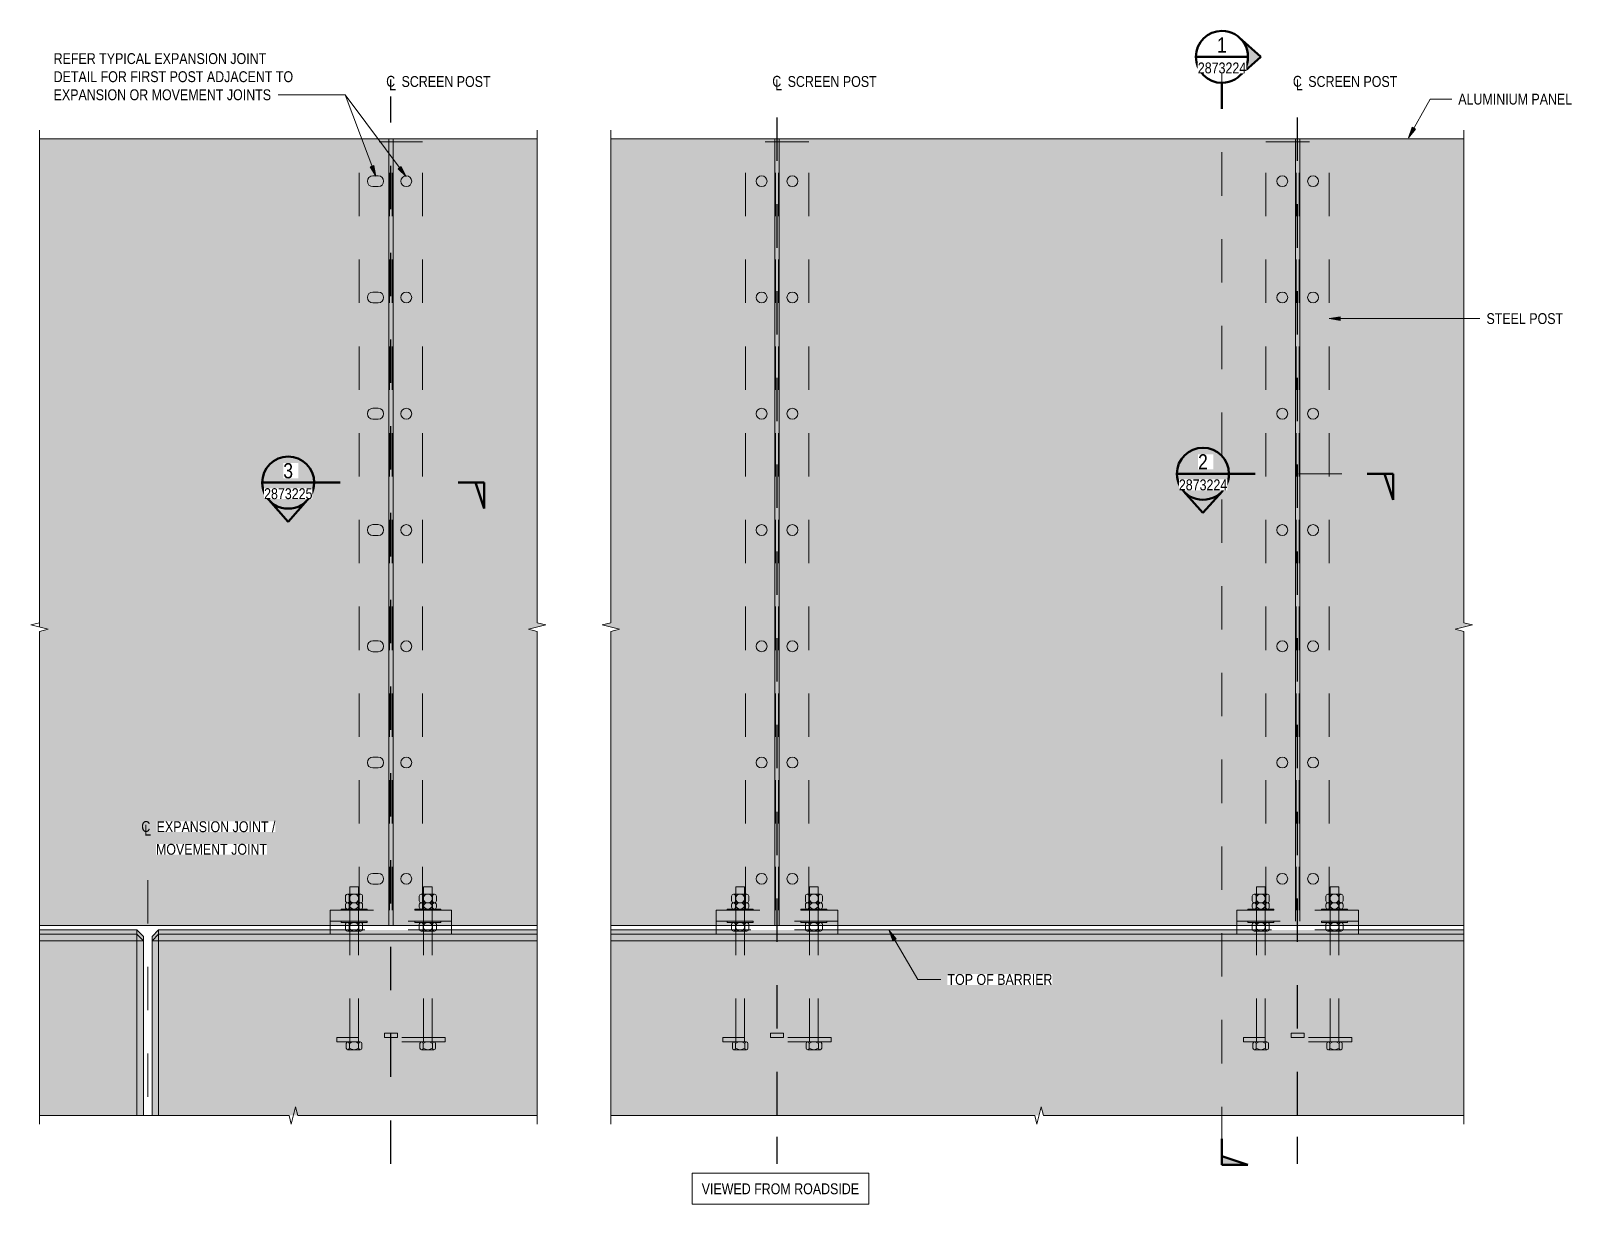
# Model space of a CAD drawing. Header units: metres. Extents: x 2.5 to 15.5, y -5.5 to 5.4.
# Drawn here: x 4.738 to 8.291, y -3.149 to -0.444 of the extents above; entities that cross this region are included whole.
import ezdxf

# ---------------------------------------------------------------- set-up
doc = ezdxf.new("R2010")
doc.units = ezdxf.units.M
for name, pattern in [('Dot_Section Line', [0.02, 0, -0.02]), ('JacobsCenter', [0.015, 0.009, -0.0015, 0.003, -0.0015]), ('JacobsDash', [0.0045, 0.003, -0.0015])]:
    doc.linetypes.add(name, pattern=pattern)
for name, color, linetype, lineweight in [('A-ANNO-NOTE', 7, 'Continuous', 9), ('A-DETL', 7, 'Continuous', 13), ('A-DETL-GENF', 7, 'Continuous', 9), ('G-ANNO-SYMB', 7, 'Continuous', 9), ('G-ANNO-TEXT', 7, 'Continuous', 9)]:
    doc.layers.add(name, color=color, linetype=linetype, lineweight=lineweight)
doc.styles.add('Arial Narrow_1', font='ARIALN.TTF', dxfattribs={"height": 0.0025})
doc.styles.add('Arial Narrow_3', font='ARIALN.TTF', dxfattribs={"height": 0.025})
doc.styles.add('Arial Narrow_4', font='ARIALN.TTF', dxfattribs={"height": 0.035})

# ---------------------------------------------------------------- blocks, each defined once
blk = doc.blocks.new('CS_DET_BreakLine_ViewScale1 - CS_Std BreakLine-6057638-DRG-2873224 - TYPICAL ELEVATION SCREEN POSTS')
at = {"layer": 'A-DETL-GENF', "lineweight": 18}
for p, q in [((0.0238, 0), (0.5754, 0)), ((0.5754, 0), (0.5804, -0.02)), ((0.5804, -0.02), (0.5904, 0.02)), ((0.5904, 0.02), (0.5954, 0)), ((0.5954, 0), (1.1708, 0))]:
    blk.add_line(p, q, dxfattribs=at)
blk = doc.blocks.new('CS_DET_BreakLine_ViewScale1 - CS_Std BreakLine-5790251-DRG-2873224 - TYPICAL ELEVATION SCREEN POSTS')
at = {"layer": 'A-DETL-GENF', "lineweight": 18}
for p, q in [((0.0078, 0), (0.9769, 0)), ((0.9769, 0), (0.9819, -0.02)), ((0.9819, -0.02), (0.9919, 0.02)), ((0.9919, 0.02), (0.9969, 0)), ((0.9969, 0), (1.9738, 0))]:
    blk.add_line(p, q, dxfattribs=at)
blk = doc.blocks.new('CS_DET_BreakLine_ViewScale1 - CS_Std BreakLine-6057636-DRG-2873224 - TYPICAL ELEVATION SCREEN POSTS')
at = {"layer": 'A-DETL-GENF', "lineweight": 18}
for p, q in [((1.1153, 0), (-0.02, 0)), ((1.1203, 0.02), (1.1153, 0)), ((1.1303, -0.02), (1.1203, 0.02)), ((1.1353, 0), (1.1303, -0.02)), ((2.2707, 0), (1.1353, 0))]:
    blk.add_line(p, q, dxfattribs=at)
blk = doc.blocks.new('CS_DET_BreakLine_ViewScale1 - CS_Std BreakLine-6057637-DRG-2873224 - TYPICAL ELEVATION SCREEN POSTS')
at = {"layer": 'A-DETL-GENF', "lineweight": 18}
for p, q in [((-0.02, 0), (1.1153, 0)), ((1.1153, 0), (1.1203, -0.02)), ((1.1203, -0.02), (1.1303, 0.02)), ((1.1303, 0.02), (1.1353, 0)), ((1.1353, 0), (2.2707, 0))]:
    blk.add_line(p, q, dxfattribs=at)
blk = doc.blocks.new('CS_DET_BreakLine_ViewScale1 - CS_Std BreakLine-V1-DRG-2873224 - TYPICAL ELEVATION SCREEN POSTS')
at = {"layer": 'A-DETL-GENF', "lineweight": 18}
for p, q in [((-0.02, 0), (1.1153, 0)), ((1.1153, 0), (1.1203, -0.02)), ((1.1203, -0.02), (1.1303, 0.02)), ((1.1303, 0.02), (1.1353, 0)), ((1.1353, 0), (2.2707, 0))]:
    blk.add_line(p, q, dxfattribs=at)
blk = doc.blocks.new('CS_Annot_Centreline Symbol4 - CS_Annot_Centreline Symbol-6057300-DRG-2873224 - TYPICAL ELEVATION SCREEN POSTS')
at = {"layer": 'A-ANNO-NOTE', "char_height": 0.0025, "attachment_point": 1, "style": 'Arial Narrow_1'}
for s, insert, width in [('C  ', (-0.00109, 0.00476), 0.0044093), ('L', (-0.00041, 0.00392), 0.0019241)]:
    blk.add_mtext(s, dxfattribs=dict(at, insert=insert, width=width))
blk = doc.blocks.new('Drafting View - sectionTail-4870194-DRG-2873224 - TYPICAL ELEVATION SCREEN POSTS')
at = {"layer": 'G-ANNO-SYMB'}
blk.add_hatch(color=256, dxfattribs=at).paths.add_polyline_path([(-0.006, 0.006), (-0.004, 0), (-0.006, 0)])
at = {"layer": 'G-ANNO-SYMB', "lineweight": 50}
for p, q in [((-0.006, 0.006), (-0.006, 0)), ((-0.004, 0), (-0.006, 0.006)), ((-0.006, 0), (-0.004, 0)), ((-0.006, 0), (0, 0))]:
    blk.add_line(p, q, dxfattribs=at)
blk = doc.blocks.new('Drafting View - SectionHead-4898858-DRG-2873224 - TYPICAL ELEVATION SCREEN POSTS')
at = {"layer": 'G-ANNO-SYMB'}
h = blk.add_hatch(color=256, dxfattribs=at)
edge = h.paths.add_edge_path()
edge.add_line((-0.002, 0.009), (0.00247, 0.004))
edge.add_arc((-0.002, 0), 0.006, 41.8277, 138.1723)
edge.add_line((-0.00647, 0.004), (-0.002, 0.009))
at = {"layer": 'G-ANNO-SYMB', "lineweight": 50}
for p, q in [((-0.002, 0.009), (-0.00647, 0.004)), ((0.00247, 0.004), (-0.002, 0.009)), ((0.004, 0), (0.01, 0))]:
    blk.add_line(p, q, dxfattribs=at)
for start, end in [(360, 180), (180, 360)]:
    blk.add_arc((-0.002, 0), 0.006, start, end, dxfattribs=at)

msp = doc.modelspace()

# ---------------------------------------------------------------- hatches: boundary and pattern name
at = {"layer": 'A-DETL-GENF', "true_color": 0xebebeb}
for points in [[(5.3386461, -2.5067382), (5.9052423, -2.5067382), (5.9052423, -1.8289896), (5.8852423, -1.8239896), (5.9252423, -1.8139896), (5.9052423, -1.8089896), (5.9052423, -0.6936531), (4.7582423, -0.6936531), (4.7582423, -1.8189896), (4.7782423, -1.8239896), (4.7582423, -1.8289896), (4.7582423, -2.5067382), (4.7782423, -2.5067382)], [(6.0752423, -2.5067382), (8.0412423, -2.5067382), (8.0412423, -1.8289896), (8.0212423, -1.8239896), (8.0612423, -1.8139896), (8.0412423, -1.8089896), (8.0412423, -0.6936531), (6.0752423, -0.6936531), (6.0752423, -1.8089896), (6.0552423, -1.8139896), (6.0952423, -1.8239896), (6.0752423, -1.8289896)]]:
    msp.add_hatch(color=7, dxfattribs=at).paths.add_polyline_path(points)
at = {"layer": 'A-DETL-GENF', "true_color": 0xffffff}
for points in [[(4.9978378, -2.9443261), (4.9978378, -2.5317382), (4.9828378, -2.5167382), (4.7582423, -2.5167382), (4.7582423, -2.9443261)], [(5.3536461, -2.9443261), (5.9052423, -2.9443261), (5.9052423, -2.5167382), (5.0328378, -2.5167382), (5.0178378, -2.5319563), (5.0178378, -2.9443261), (5.3436461, -2.9443261)], [(8.0412423, -2.9443261), (8.0412423, -2.5167382), (6.0752423, -2.5167382), (6.0752423, -2.9443261), (7.0621461, -2.9443261), (7.0671461, -2.9243261), (7.0721461, -2.9443261), (7.7982423, -2.9443261)]]:
    msp.add_hatch(color=7, dxfattribs=at).paths.add_polyline_path(points)
at = {"layer": 'G-ANNO-TEXT'}
for points in [[(7.9140618, -0.690791), (7.9301171, -0.6711273), (7.9224235, -0.6668219)], [(5.5331056, -0.7796212), (5.5284956, -0.7546576), (5.5202355, -0.7577398)], [(5.6035265, -0.7801217), (5.5921091, -0.7574485), (5.585043, -0.7627209)], [(7.7311221, -1.1077762), (7.7561221, -1.1121844), (7.7561221, -1.1033681)], [(6.7167799, -2.5180107), (6.7255377, -2.5418378), (6.7331589, -2.5374055)]]:
    msp.add_hatch(color=256, dxfattribs=at).paths.add_polyline_path(points)

# ---------------------------------------------------------------- linework, layer by layer
at = {"layer": 'A-DETL', "linetype": 'JacobsCenter', "lineweight": 25}
for p, q in [((5.5682423, -3.0558361), (5.5682423, -0.5958361)), ((6.4582423, -2.9443261), (6.4582423, -0.5958361)), ((7.6582423, -2.9443261), (7.6582423, -0.5958361)), ((6.4582423, -3.0558361), (6.4582423, -2.9936384)), ((7.6582423, -3.0558361), (7.6582423, -2.9936384))]:
    msp.add_line(p, q, dxfattribs=at)
at = {"layer": 'A-DETL', "lineweight": 9}
for p, q in [((5.9052423, -0.6936531), (4.7582423, -0.6936531)), ((5.5632423, -2.5067382), (5.5632423, -0.6936531)), ((5.5732423, -2.5067382), (5.5732423, -0.6936531)), ((8.0412423, -0.6936531), (6.0752423, -0.6936531)), ((6.4532423, -2.5067382), (6.4532423, -0.6936531)), ((6.4632423, -2.5067382), (6.4632423, -0.6936531)), ((7.6532423, -2.4967382), (7.6532423, -0.6936531)), ((7.6632423, -2.4967382), (7.6632423, -0.6936531)), ((4.7582423, -1.8089896), (4.7582423, -1.8189896)), ((4.7582423, -2.5067382), (5.9052423, -2.5067382)), ((6.0752423, -2.5067382), (8.0412423, -2.5067382))]:
    msp.add_line(p, q, dxfattribs=at)
at = {"layer": 'A-DETL', "linetype": 'JacobsDash', "lineweight": 9}
for p, q in [((5.4952423, -2.4717382), (5.4952423, -0.7004807)), ((5.6412423, -0.7004807), (5.4952423, -0.7004807)), ((5.5650423, -2.4717382), (5.5650423, -0.7004807)), ((5.5714423, -2.4717382), (5.5714423, -0.7004807)), ((5.6412423, -2.4717382), (5.6412423, -0.7004807)), ((6.3852423, -2.4717382), (6.3852423, -0.7004807)), ((6.5312423, -0.7004807), (6.3852423, -0.7004807)), ((6.4550423, -2.4717382), (6.4550423, -0.7004807)), ((6.4614423, -2.4717382), (6.4614423, -0.7004807)), ((6.5312423, -2.4717382), (6.5312423, -0.7004807)), ((7.5852423, -2.4717382), (7.5852423, -0.7004807)), ((7.5852423, -0.7004807), (7.7312423, -0.7004807)), ((7.6550423, -2.4717382), (7.6550423, -0.7004807)), ((7.6614423, -2.4717382), (7.6614423, -0.7004807)), ((7.7312423, -2.4717382), (7.7312423, -0.7004807)), ((5.4282423, -2.4717382), (5.7082423, -2.4717382)), ((5.4282423, -2.4717382), (5.4282423, -2.4967382)), ((5.7082423, -2.4717382), (5.7082423, -2.4967382)), ((6.3182423, -2.4717382), (6.5982423, -2.4717382)), ((6.3182423, -2.4717382), (6.3182423, -2.4967382)), ((6.5982423, -2.4717382), (6.5982423, -2.4967382)), ((7.7982423, -2.4717382), (7.5182423, -2.4717382)), ((7.5182423, -2.4717382), (7.5182423, -2.4967382)), ((7.7982423, -2.4717382), (7.7982423, -2.4967382)), ((5.7082423, -2.4967382), (5.4282423, -2.4967382)), ((5.7082423, -2.5167382), (5.4282423, -2.5167382)), ((6.5982423, -2.4967382), (6.3182423, -2.4967382)), ((6.5982423, -2.5167382), (6.3182423, -2.5167382)), ((7.5182423, -2.4967382), (7.7982423, -2.4967382)), ((7.7982423, -2.5167382), (7.5182423, -2.5167382))]:
    msp.add_line(p, q, dxfattribs=at)
at = {"layer": 'A-DETL', "lineweight": 18}
for p, q in [((5.5390336, -0.7786215), (5.5265336, -0.7786215)), ((5.5265336, -0.8036215), (5.5390336, -0.8036215)), ((5.5390336, -1.0466215), (5.5265336, -1.0466215)), ((5.5265336, -1.0716215), (5.5390336, -1.0716215)), ((5.5390336, -1.3146215), (5.5265336, -1.3146215)), ((5.5265336, -1.3396215), (5.5390336, -1.3396215)), ((5.5390336, -1.5826215), (5.5265336, -1.5826215)), ((5.5265336, -1.6076215), (5.5390336, -1.6076215)), ((5.5390336, -1.8506215), (5.5265336, -1.8506215)), ((5.5265336, -1.8756215), (5.5390336, -1.8756215)), ((5.5390336, -2.1186215), (5.5265336, -2.1186215)), ((5.5265336, -2.1436215), (5.5390336, -2.1436215)), ((5.5390336, -2.3866215), (5.5265336, -2.3866215)), ((5.5265336, -2.4116215), (5.5390336, -2.4116215)), ((5.4635063, -2.4390382), (5.4635063, -2.4499702)), ((5.4679403, -2.4346042), (5.4985443, -2.4346042)), ((5.4723743, -2.4390382), (5.4723743, -2.4499702)), ((5.4723743, -2.4435066), (5.4723743, -2.4455019)), ((5.4932423, -2.4174599), (5.4732423, -2.4174599)), ((5.4732423, -2.4174599), (5.4732423, -2.5183334)), ((5.4932423, -2.4174599), (5.4932423, -2.5177884)), ((5.4941103, -2.4390382), (5.4941103, -2.4499702)), ((5.4941103, -2.4435066), (5.4941103, -2.4455019)), ((5.5029783, -2.4390382), (5.5029783, -2.4499702)), ((5.6335063, -2.4390382), (5.6335063, -2.4499702)), ((5.6379403, -2.4346042), (5.6685443, -2.4346042)), ((5.6423743, -2.4390382), (5.6423743, -2.4499702)), ((5.6423743, -2.4435066), (5.6423743, -2.4455019)), ((5.6432423, -2.4174599), (5.6632423, -2.4174599)), ((5.6432423, -2.4174599), (5.6432423, -2.5177884)), ((5.6632423, -2.4174599), (5.6632423, -2.5183334)), ((5.6641103, -2.4390382), (5.6641103, -2.4499702)), ((5.6641103, -2.4435066), (5.6641103, -2.4455019)), ((5.6729783, -2.4390382), (5.6729783, -2.4499702)), ((6.3535063, -2.4390382), (6.3535063, -2.4499702)), ((6.3579403, -2.4346042), (6.3885443, -2.4346042)), ((6.3623743, -2.4390382), (6.3623743, -2.4499702)), ((6.3623743, -2.4435066), (6.3623743, -2.4455019)), ((6.3832423, -2.4174599), (6.3632423, -2.4174599)), ((6.3632423, -2.4174599), (6.3632423, -2.5183334)), ((6.3832423, -2.4174599), (6.3632423, -2.4174599)), ((6.3832423, -2.4174599), (6.3832423, -2.5177884)), ((6.3841103, -2.4390382), (6.3841103, -2.4499702)), ((6.3841103, -2.4435066), (6.3841103, -2.4455019)), ((6.3929783, -2.4390382), (6.3929783, -2.4499702)), ((6.5235063, -2.4390382), (6.5235063, -2.4499702)), ((6.5279403, -2.4346042), (6.5585443, -2.4346042)), ((6.5323743, -2.4390382), (6.5323743, -2.4499702)), ((6.5323743, -2.4435066), (6.5323743, -2.4455019)), ((6.5332423, -2.4174599), (6.5532423, -2.4174599)), ((6.5332423, -2.4174599), (6.5332423, -2.5177884)), ((6.5332423, -2.4174599), (6.5532423, -2.4174599)), ((6.5532423, -2.4174599), (6.5532423, -2.5183334)), ((6.5541103, -2.4390382), (6.5541103, -2.4499702)), ((6.5541103, -2.4435066), (6.5541103, -2.4455019)), ((6.5629783, -2.4390382), (6.5629783, -2.4499702)), ((7.5535063, -2.4390382), (7.5535063, -2.4499702)), ((7.5579403, -2.4346042), (7.5885443, -2.4346042)), ((7.5623743, -2.4390382), (7.5623743, -2.4499702)), ((7.5623743, -2.4435066), (7.5623743, -2.4455019)), ((7.5832423, -2.4174599), (7.5632423, -2.4174599)), ((7.5632423, -2.4174599), (7.5632423, -2.5183334)), ((7.5832423, -2.4174599), (7.5832423, -2.5177884)), ((7.5841103, -2.4390382), (7.5841103, -2.4499702)), ((7.5841103, -2.4435066), (7.5841103, -2.4455019)), ((7.5929783, -2.4390382), (7.5929783, -2.4499702)), ((7.7235063, -2.4390382), (7.7235063, -2.4499702)), ((7.7279403, -2.4346042), (7.7585443, -2.4346042)), ((7.7323743, -2.4390382), (7.7323743, -2.4499702)), ((7.7323743, -2.4435066), (7.7323743, -2.4455019)), ((7.7332423, -2.4174599), (7.7532423, -2.4174599)), ((7.7332423, -2.4174599), (7.7332423, -2.5177884)), ((7.7532423, -2.4174599), (7.7532423, -2.5183334)), ((7.7541103, -2.4390382), (7.7541103, -2.4499702)), ((7.7541103, -2.4435066), (7.7541103, -2.4455019)), ((7.7629783, -2.4390382), (7.7629783, -2.4499702)), ((5.5132423, -2.4687382), (5.4532423, -2.4687382)), ((5.4532423, -2.4687382), (5.4532423, -2.4717382)), ((5.4532423, -2.4717382), (5.5132423, -2.4717382)), ((5.4635063, -2.4588382), (5.4635063, -2.4643042)), ((5.4679403, -2.4544042), (5.4985443, -2.4544042)), ((5.4679403, -2.4544042), (5.4985443, -2.4544042)), ((5.4679403, -2.4544042), (5.4985443, -2.4544042)), ((5.4679403, -2.4687382), (5.4985443, -2.4687382)), ((5.4679403, -2.4687382), (5.4985443, -2.4687382)), ((5.4723743, -2.4578406), (5.4723743, -2.4598359)), ((5.4723743, -2.4588382), (5.4723743, -2.4643042)), ((5.4941103, -2.4578406), (5.4941103, -2.4598359)), ((5.4941103, -2.4588382), (5.4941103, -2.4643042)), ((5.5029783, -2.4588382), (5.5029783, -2.4643042)), ((5.5132423, -2.4717382), (5.5132423, -2.4687382)), ((5.6232423, -2.4687382), (5.6832423, -2.4687382)), ((5.6232423, -2.4717382), (5.6232423, -2.4687382)), ((5.6832423, -2.4717382), (5.6232423, -2.4717382)), ((5.6335063, -2.4588382), (5.6335063, -2.4643042)), ((5.6379403, -2.4544042), (5.6685443, -2.4544042)), ((5.6379403, -2.4544042), (5.6685443, -2.4544042)), ((5.6379403, -2.4544042), (5.6685443, -2.4544042)), ((5.6379403, -2.4687382), (5.6685443, -2.4687382)), ((5.6379403, -2.4687382), (5.6685443, -2.4687382)), ((5.6423743, -2.4578406), (5.6423743, -2.4598359)), ((5.6423743, -2.4588382), (5.6423743, -2.4643042)), ((5.6641103, -2.4578406), (5.6641103, -2.4598359)), ((5.6641103, -2.4588382), (5.6641103, -2.4643042)), ((5.6729783, -2.4588382), (5.6729783, -2.4643042)), ((5.6832423, -2.4687382), (5.6832423, -2.4717382)), ((6.4032423, -2.4687382), (6.3432423, -2.4687382)), ((6.3432423, -2.4687382), (6.3432423, -2.4717382)), ((6.3432423, -2.4717382), (6.4032423, -2.4717382)), ((6.3535063, -2.4588382), (6.3535063, -2.4643042)), ((6.3579403, -2.4544042), (6.3885443, -2.4544042)), ((6.3579403, -2.4544042), (6.3885443, -2.4544042)), ((6.3579403, -2.4544042), (6.3885443, -2.4544042)), ((6.3579403, -2.4687382), (6.3885443, -2.4687382)), ((6.3579403, -2.4687382), (6.3885443, -2.4687382)), ((6.3623743, -2.4578406), (6.3623743, -2.4598359)), ((6.3623743, -2.4588382), (6.3623743, -2.4643042)), ((6.3841103, -2.4578406), (6.3841103, -2.4598359)), ((6.3841103, -2.4588382), (6.3841103, -2.4643042)), ((6.3929783, -2.4588382), (6.3929783, -2.4643042)), ((6.4032423, -2.4717382), (6.4032423, -2.4687382)), ((6.5132423, -2.4687382), (6.5732423, -2.4687382)), ((6.5132423, -2.4717382), (6.5132423, -2.4687382)), ((6.5732423, -2.4717382), (6.5132423, -2.4717382)), ((6.5235063, -2.4588382), (6.5235063, -2.4643042)), ((6.5279403, -2.4544042), (6.5585443, -2.4544042)), ((6.5279403, -2.4544042), (6.5585443, -2.4544042)), ((6.5279403, -2.4544042), (6.5585443, -2.4544042)), ((6.5279403, -2.4687382), (6.5585443, -2.4687382)), ((6.5279403, -2.4687382), (6.5585443, -2.4687382)), ((6.5323743, -2.4578406), (6.5323743, -2.4598359)), ((6.5323743, -2.4588382), (6.5323743, -2.4643042)), ((6.5541103, -2.4578406), (6.5541103, -2.4598359)), ((6.5541103, -2.4588382), (6.5541103, -2.4643042)), ((6.5629783, -2.4588382), (6.5629783, -2.4643042)), ((6.5732423, -2.4687382), (6.5732423, -2.4717382)), ((7.6032423, -2.4687382), (7.5432423, -2.4687382)), ((7.5432423, -2.4687382), (7.5432423, -2.4717382)), ((7.5432423, -2.4717382), (7.6032423, -2.4717382)), ((7.5535063, -2.4588382), (7.5535063, -2.4643042)), ((7.5579403, -2.4544042), (7.5885443, -2.4544042)), ((7.5579403, -2.4544042), (7.5885443, -2.4544042)), ((7.5579403, -2.4544042), (7.5885443, -2.4544042)), ((7.5579403, -2.4687382), (7.5885443, -2.4687382)), ((7.5579403, -2.4687382), (7.5885443, -2.4687382)), ((7.5623743, -2.4578406), (7.5623743, -2.4598359)), ((7.5623743, -2.4588382), (7.5623743, -2.4643042)), ((7.5841103, -2.4578406), (7.5841103, -2.4598359)), ((7.5841103, -2.4588382), (7.5841103, -2.4643042)), ((7.5929783, -2.4588382), (7.5929783, -2.4643042)), ((7.6032423, -2.4717382), (7.6032423, -2.4687382)), ((7.7132423, -2.4687382), (7.7732423, -2.4687382)), ((7.7132423, -2.4717382), (7.7132423, -2.4687382)), ((7.7732423, -2.4717382), (7.7132423, -2.4717382)), ((7.7235063, -2.4588382), (7.7235063, -2.4643042)), ((7.7279403, -2.4544042), (7.7585443, -2.4544042)), ((7.7279403, -2.4544042), (7.7585443, -2.4544042)), ((7.7279403, -2.4544042), (7.7585443, -2.4544042)), ((7.7279403, -2.4687382), (7.7585443, -2.4687382)), ((7.7279403, -2.4687382), (7.7585443, -2.4687382)), ((7.7323743, -2.4578406), (7.7323743, -2.4598359)), ((7.7323743, -2.4588382), (7.7323743, -2.4643042)), ((7.7541103, -2.4578406), (7.7541103, -2.4598359)), ((7.7541103, -2.4588382), (7.7541103, -2.4643042)), ((7.7629783, -2.4588382), (7.7629783, -2.4643042)), ((7.7732423, -2.4687382), (7.7732423, -2.4717382)), ((4.9828378, -2.5167382), (4.7582423, -2.5167382)), ((4.7582423, -2.5167382), (4.7582423, -2.9443261)), ((4.9978378, -2.5317382), (4.9828378, -2.5167382)), ((4.9828378, -2.5167382), (4.9828378, -2.9443261)), ((4.9828378, -2.5167382), (4.9978378, -2.5317382)), ((5.0328378, -2.5167382), (5.0178378, -2.5319563)), ((5.0178378, -2.5319563), (5.0328378, -2.5167382)), ((5.4282423, -2.5167382), (5.0328378, -2.5167382)), ((5.0328378, -2.5167382), (5.0328378, -2.9443261)), ((5.4532423, -2.4967382), (5.5132423, -2.4967382)), ((5.4532423, -2.4997382), (5.4532423, -2.4967382)), ((5.5132423, -2.4997382), (5.4532423, -2.4997382)), ((5.4635063, -2.5041722), (5.4635063, -2.5151042)), ((5.4679403, -2.4997382), (5.4985443, -2.4997382)), ((5.4679403, -2.5195382), (5.4985443, -2.5195382)), ((5.4679403, -2.5195382), (5.4985443, -2.5195382)), ((5.4679403, -2.5195382), (5.4985443, -2.5195382)), ((5.4723743, -2.5041722), (5.4723743, -2.5151042)), ((5.4723743, -2.5086406), (5.4723743, -2.5106359)), ((5.4941103, -2.5041722), (5.4941103, -2.5151042)), ((5.4941103, -2.5086406), (5.4941103, -2.5106359)), ((5.5029783, -2.5041722), (5.5029783, -2.5151042)), ((5.5132423, -2.4967382), (5.5132423, -2.4997382)), ((5.6232423, -2.4967382), (5.6232423, -2.4997382)), ((5.6832423, -2.4967382), (5.6232423, -2.4967382)), ((5.6232423, -2.4997382), (5.6832423, -2.4997382)), ((5.6335063, -2.5041722), (5.6335063, -2.5151042)), ((5.6379403, -2.4997382), (5.6685443, -2.4997382)), ((5.6379403, -2.5195382), (5.6685443, -2.5195382)), ((5.6379403, -2.5195382), (5.6685443, -2.5195382)), ((5.6379403, -2.5195382), (5.6685443, -2.5195382)), ((5.6423743, -2.5041722), (5.6423743, -2.5151042)), ((5.6423743, -2.5086406), (5.6423743, -2.5106359)), ((5.6641103, -2.5041722), (5.6641103, -2.5151042)), ((5.6641103, -2.5086406), (5.6641103, -2.5106359)), ((5.6729783, -2.5041722), (5.6729783, -2.5151042)), ((5.6832423, -2.4997382), (5.6832423, -2.4967382)), ((5.9052423, -2.5167382), (5.7082423, -2.5167382)), ((6.3182423, -2.5167382), (6.0752423, -2.5167382)), ((6.3432423, -2.4967382), (6.4032423, -2.4967382)), ((6.3432423, -2.4997382), (6.3432423, -2.4967382)), ((6.4032423, -2.4997382), (6.3432423, -2.4997382)), ((6.3535063, -2.5041722), (6.3535063, -2.5151042)), ((6.3579403, -2.4997382), (6.3885443, -2.4997382)), ((6.3579403, -2.5195382), (6.3885443, -2.5195382)), ((6.3579403, -2.5195382), (6.3885443, -2.5195382)), ((6.3579403, -2.5195382), (6.3885443, -2.5195382)), ((6.3623743, -2.5041722), (6.3623743, -2.5151042)), ((6.3623743, -2.5086406), (6.3623743, -2.5106359)), ((6.3841103, -2.5041722), (6.3841103, -2.5151042)), ((6.3841103, -2.5086406), (6.3841103, -2.5106359)), ((6.3929783, -2.5041722), (6.3929783, -2.5151042)), ((6.4032423, -2.4967382), (6.4032423, -2.4997382)), ((6.5132423, -2.4967382), (6.5132423, -2.4997382)), ((6.5732423, -2.4967382), (6.5132423, -2.4967382)), ((6.5132423, -2.4997382), (6.5732423, -2.4997382)), ((6.5235063, -2.5041722), (6.5235063, -2.5151042)), ((6.5279403, -2.4997382), (6.5585443, -2.4997382)), ((6.5279403, -2.5195382), (6.5585443, -2.5195382)), ((6.5279403, -2.5195382), (6.5585443, -2.5195382)), ((6.5279403, -2.5195382), (6.5585443, -2.5195382)), ((6.5323743, -2.5041722), (6.5323743, -2.5151042)), ((6.5323743, -2.5086406), (6.5323743, -2.5106359)), ((6.5541103, -2.5041722), (6.5541103, -2.5151042)), ((6.5541103, -2.5086406), (6.5541103, -2.5106359)), ((6.5629783, -2.5041722), (6.5629783, -2.5151042)), ((6.5732423, -2.4997382), (6.5732423, -2.4967382)), ((7.5182423, -2.5167382), (6.5982423, -2.5167382)), ((7.5432423, -2.4967382), (7.6032423, -2.4967382)), ((7.5432423, -2.4997382), (7.5432423, -2.4967382)), ((7.6032423, -2.4997382), (7.5432423, -2.4997382)), ((7.5535063, -2.5041722), (7.5535063, -2.5151042)), ((7.5579403, -2.4997382), (7.5885443, -2.4997382)), ((7.5579403, -2.5195382), (7.5885443, -2.5195382)), ((7.5579403, -2.5195382), (7.5885443, -2.5195382)), ((7.5579403, -2.5195382), (7.5885443, -2.5195382)), ((7.5623743, -2.5041722), (7.5623743, -2.5151042)), ((7.5623743, -2.5086406), (7.5623743, -2.5106359)), ((7.5841103, -2.5041722), (7.5841103, -2.5151042)), ((7.5841103, -2.5086406), (7.5841103, -2.5106359)), ((7.5929783, -2.5041722), (7.5929783, -2.5151042)), ((7.6032423, -2.4967382), (7.6032423, -2.4997382)), ((7.7132423, -2.4967382), (7.7132423, -2.4997382)), ((7.7732423, -2.4967382), (7.7132423, -2.4967382)), ((7.7132423, -2.4997382), (7.7732423, -2.4997382)), ((7.7235063, -2.5041722), (7.7235063, -2.5151042)), ((7.7279403, -2.4997382), (7.7585443, -2.4997382)), ((7.7279403, -2.5195382), (7.7585443, -2.5195382)), ((7.7279403, -2.5195382), (7.7585443, -2.5195382)), ((7.7279403, -2.5195382), (7.7585443, -2.5195382)), ((7.7323743, -2.5041722), (7.7323743, -2.5151042)), ((7.7323743, -2.5086406), (7.7323743, -2.5106359)), ((7.7541103, -2.5041722), (7.7541103, -2.5151042)), ((7.7541103, -2.5086406), (7.7541103, -2.5106359)), ((7.7629783, -2.5041722), (7.7629783, -2.5151042)), ((7.7732423, -2.4997382), (7.7732423, -2.4967382)), ((8.0412423, -2.5167382), (7.7982423, -2.5167382)), ((4.9828378, -2.5267382), (4.7582423, -2.5267382)), ((4.9980558, -2.5419563), (4.7582423, -2.5419563)), ((4.9828378, -2.5267382), (4.9978378, -2.5417382)), ((4.9978378, -2.9443261), (4.9978378, -2.5317382)), ((5.0178378, -2.5419563), (5.0328378, -2.5267382)), ((5.0178378, -2.5319563), (5.0178378, -2.9443261)), ((5.9052423, -2.5419563), (5.0178378, -2.5419563)), ((5.0328378, -2.5267382), (5.9052423, -2.5267382)), ((6.0752423, -2.5267382), (8.0412423, -2.5267382)), ((8.0412423, -2.5419563), (6.0752423, -2.5419563)), ((5.4652423, -2.7893004), (5.4652423, -2.7786904)), ((5.4689373, -2.7929954), (5.4963273, -2.7929954)), ((5.4726323, -2.7893004), (5.4726323, -2.7786904)), ((5.4938523, -2.7893004), (5.4938523, -2.7786904)), ((5.5012423, -2.7893004), (5.5012423, -2.7786904)), ((5.6352423, -2.7893004), (5.6352423, -2.7786904)), ((5.6675473, -2.7929954), (5.6401573, -2.7929954)), ((5.6426323, -2.7893004), (5.6426323, -2.7786904)), ((5.6638523, -2.7893004), (5.6638523, -2.7786904)), ((5.6712423, -2.7893004), (5.6712423, -2.7786904)), ((6.3552423, -2.7893004), (6.3552423, -2.7786904)), ((6.3589373, -2.7929954), (6.3863273, -2.7929954)), ((6.3626323, -2.7893004), (6.3626323, -2.7786904)), ((6.3838523, -2.7893004), (6.3838523, -2.7786904)), ((6.3912423, -2.7893004), (6.3912423, -2.7786904)), ((6.5252423, -2.7893004), (6.5252423, -2.7786904)), ((6.5575473, -2.7929954), (6.5301573, -2.7929954)), ((6.5326323, -2.7893004), (6.5326323, -2.7786904)), ((6.5538523, -2.7893004), (6.5538523, -2.7786904)), ((6.5612423, -2.7893004), (6.5612423, -2.7786904)), ((7.5552423, -2.7893004), (7.5552423, -2.7786904)), ((7.5589373, -2.7929954), (7.5863273, -2.7929954)), ((7.5626323, -2.7893004), (7.5626323, -2.7786904)), ((7.5838523, -2.7893004), (7.5838523, -2.7786904)), ((7.5912423, -2.7893004), (7.5912423, -2.7786904)), ((7.7252423, -2.7893004), (7.7252423, -2.7786904)), ((7.7575473, -2.7929954), (7.7301573, -2.7929954)), ((7.7326323, -2.7893004), (7.7326323, -2.7786904)), ((7.7538523, -2.7893004), (7.7538523, -2.7786904)), ((7.7612423, -2.7893004), (7.7612423, -2.7786904))]:
    msp.add_line(p, q, dxfattribs=at)
at = {"layer": 'A-DETL', "linetype": 'JacobsCenter', "lineweight": 18}
msp.add_line((5.0078378, -2.9019563), (5.0078378, -2.3269563), dxfattribs=at)
at = {"layer": 'A-DETL', "linetype": 'JacobsCenter'}
for p, q in [((5.4282423, -2.4967382), (5.4282423, -2.5267382)), ((5.7082423, -2.4967382), (5.7082423, -2.5267382)), ((6.3182423, -2.4967382), (6.3182423, -2.5267382)), ((6.5982423, -2.4967382), (6.5982423, -2.5267382)), ((7.5182423, -2.4967382), (7.5182423, -2.5267382)), ((7.7982423, -2.4967382), (7.7982423, -2.5267382))]:
    msp.add_line(p, q, dxfattribs=at)
at = {"layer": 'A-DETL', "linetype": 'JacobsDash', "lineweight": 18}
for p, q in [((5.4732423, -2.7749954), (5.4732423, -2.5183334)), ((5.4932423, -2.7749954), (5.4932423, -2.5177884)), ((5.6432423, -2.7749954), (5.6432423, -2.5177884)), ((5.6632423, -2.7749954), (5.6632423, -2.5183334)), ((6.3632423, -2.7749954), (6.3632423, -2.5183334)), ((6.3832423, -2.7749954), (6.3832423, -2.5177884)), ((6.5332423, -2.7749954), (6.5332423, -2.5177884)), ((6.5532423, -2.7749954), (6.5532423, -2.5183334)), ((7.5632423, -2.7749954), (7.5632423, -2.5183334)), ((7.5832423, -2.7749954), (7.5832423, -2.5177884)), ((7.7332423, -2.7749954), (7.7332423, -2.5177884)), ((7.7532423, -2.7749954), (7.7532423, -2.5183334)), ((5.6932423, -2.7649954), (5.4432423, -2.7649954)), ((5.4432423, -2.7749954), (5.4432423, -2.7649954)), ((5.5532423, -2.7649954), (5.5532423, -2.7549954)), ((5.5532423, -2.7549954), (5.5832423, -2.7549954)), ((5.5832423, -2.7649954), (5.5532423, -2.7649954)), ((5.5832423, -2.7549954), (5.5832423, -2.7649954)), ((5.6932423, -2.7749954), (5.6932423, -2.7649954)), ((6.5832423, -2.7649954), (6.3332423, -2.7649954)), ((6.3332423, -2.7749954), (6.3332423, -2.7649954)), ((6.4432423, -2.7649954), (6.4432423, -2.7549954)), ((6.4432423, -2.7549954), (6.4732423, -2.7549954)), ((6.4732423, -2.7649954), (6.4432423, -2.7649954)), ((6.4732423, -2.7549954), (6.4732423, -2.7649954)), ((6.5832423, -2.7749954), (6.5832423, -2.7649954)), ((7.7832423, -2.7649954), (7.5332423, -2.7649954)), ((7.5332423, -2.7749954), (7.5332423, -2.7649954)), ((7.6432423, -2.7649954), (7.6432423, -2.7549954)), ((7.6432423, -2.7549954), (7.6732423, -2.7549954)), ((7.6732423, -2.7649954), (7.6432423, -2.7649954)), ((7.6732423, -2.7549954), (7.6732423, -2.7649954)), ((7.7832423, -2.7749954), (7.7832423, -2.7649954)), ((5.6932423, -2.7749954), (5.4432423, -2.7749954)), ((5.4689373, -2.7749954), (5.4963273, -2.7749954)), ((5.6675473, -2.7749954), (5.6401573, -2.7749954)), ((6.5832423, -2.7749954), (6.3332423, -2.7749954)), ((6.3589373, -2.7749954), (6.3863273, -2.7749954)), ((6.5575473, -2.7749954), (6.5301573, -2.7749954)), ((7.7832423, -2.7749954), (7.5332423, -2.7749954)), ((7.5589373, -2.7749954), (7.5863273, -2.7749954)), ((7.7575473, -2.7749954), (7.7301573, -2.7749954))]:
    msp.add_line(p, q, dxfattribs=at)
at = {"layer": 'A-DETL', "lineweight": 18}
for centre in [(5.603701, -0.7911215), (6.4227836, -0.7911215), (6.493701, -0.7911215), (7.6227836, -0.7911215), (7.693701, -0.7911215), (5.603701, -1.0591215), (6.4227836, -1.0591215), (6.493701, -1.0591215), (7.6227836, -1.0591215), (7.693701, -1.0591215), (5.603701, -1.3271215), (6.4227836, -1.3271215), (6.493701, -1.3271215), (7.6227836, -1.3271215), (7.693701, -1.3271215), (5.603701, -1.5951215), (6.4227836, -1.5951215), (6.493701, -1.5951215), (7.6227836, -1.5951215), (7.693701, -1.5951215), (5.603701, -1.8631215), (6.4227836, -1.8631215), (6.493701, -1.8631215), (7.6227836, -1.8631215), (7.693701, -1.8631215), (5.603701, -2.1311215), (6.4227836, -2.1311215), (6.493701, -2.1311215), (7.6227836, -2.1311215), (7.693701, -2.1311215), (5.603701, -2.3991215), (6.4227836, -2.3991215), (6.493701, -2.3991215), (7.6227836, -2.3991215), (7.693701, -2.3991215)]:
    msp.add_circle(centre, 0.0125, dxfattribs=at)
for centre, radius, start, end in [((5.5265336, -0.7911215), 0.0125, 90, 270), ((5.5390336, -0.7911215), 0.0125, 270, 90), ((5.5265336, -1.0591215), 0.0125, 90, 270), ((5.5390336, -1.0591215), 0.0125, 270, 90), ((5.5265336, -1.3271215), 0.0125, 90, 270), ((5.5390336, -1.3271215), 0.0125, 270, 90), ((5.5265336, -1.5951215), 0.0125, 90, 270), ((5.5390336, -1.5951215), 0.0125, 270, 90), ((5.5265336, -1.8631215), 0.0125, 90, 270), ((5.5390336, -1.8631215), 0.0125, 270, 90), ((5.5265336, -2.1311215), 0.0125, 90, 270), ((5.5390336, -2.1311215), 0.0125, 270, 90), ((5.5265336, -2.3991215), 0.0125, 90, 270), ((5.5390336, -2.3991215), 0.0125, 270, 90), ((5.4679403, -2.4390382), 0.004434, 0, 180), ((5.4679403, -2.4499702), 0.004434, 180, 0), ((5.4832423, -2.4456892), 0.011085, 11.3556156, 168.6443844), ((5.4832423, -2.4433192), 0.011085, 191.3556156, 348.6443844), ((5.4985443, -2.4390382), 0.004434, 0, 180), ((5.4985443, -2.4499702), 0.004434, 180, 0), ((5.6379403, -2.4390382), 0.004434, 0, 180), ((5.6379403, -2.4499702), 0.004434, 180, 0), ((5.6532423, -2.4456892), 0.011085, 11.3556156, 168.6443844), ((5.6532423, -2.4433192), 0.011085, 191.3556156, 348.6443844), ((5.6685443, -2.4390382), 0.004434, 0, 180), ((5.6685443, -2.4499702), 0.004434, 180, 0), ((6.3579403, -2.4390382), 0.004434, 0, 180), ((6.3579403, -2.4499702), 0.004434, 180, 0), ((6.3732423, -2.4456892), 0.011085, 11.3556156, 168.6443844), ((6.3732423, -2.4433192), 0.011085, 191.3556156, 348.6443844), ((6.3885443, -2.4390382), 0.004434, 0, 180), ((6.3885443, -2.4499702), 0.004434, 180, 0), ((6.5279403, -2.4390382), 0.004434, 0, 180), ((6.5279403, -2.4499702), 0.004434, 180, 0), ((6.5432423, -2.4456892), 0.011085, 11.3556156, 168.6443844), ((6.5432423, -2.4433192), 0.011085, 191.3556156, 348.6443844), ((6.5585443, -2.4390382), 0.004434, 0, 180), ((6.5585443, -2.4499702), 0.004434, 180, 0), ((7.5579403, -2.4390382), 0.004434, 0, 180), ((7.5579403, -2.4499702), 0.004434, 180, 0), ((7.5732423, -2.4456892), 0.011085, 11.3556156, 168.6443844), ((7.5732423, -2.4433192), 0.011085, 191.3556156, 348.6443844), ((7.5885443, -2.4390382), 0.004434, 0, 180), ((7.5885443, -2.4499702), 0.004434, 180, 0), ((7.7279403, -2.4390382), 0.004434, 0, 180), ((7.7279403, -2.4499702), 0.004434, 180, 0), ((7.7432423, -2.4456892), 0.011085, 11.3556156, 168.6443844), ((7.7432423, -2.4433192), 0.011085, 191.3556156, 348.6443844), ((7.7585443, -2.4390382), 0.004434, 0, 180), ((7.7585443, -2.4499702), 0.004434, 180, 0), ((5.4679403, -2.4588382), 0.004434, 0, 180), ((5.4679403, -2.4643042), 0.004434, 180, 0), ((5.4832423, -2.4576532), 0.011085, 191.3556156, 348.6443844), ((5.4832423, -2.4654892), 0.011085, 25.5618561, 154.4381439), ((5.4985443, -2.4588382), 0.004434, 0, 180), ((5.4985443, -2.4643042), 0.004434, 180, 0), ((5.6379403, -2.4588382), 0.004434, 0, 180), ((5.6379403, -2.4643042), 0.004434, 180, 0), ((5.6532423, -2.4576532), 0.011085, 191.3556156, 348.6443844), ((5.6532423, -2.4654892), 0.011085, 25.5618561, 154.4381439), ((5.6685443, -2.4588382), 0.004434, 0, 180), ((5.6685443, -2.4643042), 0.004434, 180, 0), ((6.3579403, -2.4588382), 0.004434, 0, 180), ((6.3579403, -2.4643042), 0.004434, 180, 0), ((6.3732423, -2.4576532), 0.011085, 191.3556156, 348.6443844), ((6.3732423, -2.4654892), 0.011085, 25.5618561, 154.4381439), ((6.3885443, -2.4588382), 0.004434, 0, 180), ((6.3885443, -2.4643042), 0.004434, 180, 0), ((6.5279403, -2.4588382), 0.004434, 0, 180), ((6.5279403, -2.4643042), 0.004434, 180, 0), ((6.5432423, -2.4576532), 0.011085, 191.3556156, 348.6443844), ((6.5432423, -2.4654892), 0.011085, 25.5618561, 154.4381439), ((6.5585443, -2.4588382), 0.004434, 0, 180), ((6.5585443, -2.4643042), 0.004434, 180, 0), ((7.5579403, -2.4588382), 0.004434, 0, 180), ((7.5579403, -2.4643042), 0.004434, 180, 0), ((7.5732423, -2.4576532), 0.011085, 191.3556156, 348.6443844), ((7.5732423, -2.4654892), 0.011085, 25.5618561, 154.4381439), ((7.5885443, -2.4588382), 0.004434, 0, 180), ((7.5885443, -2.4643042), 0.004434, 180, 0), ((7.7279403, -2.4588382), 0.004434, 0, 180), ((7.7279403, -2.4643042), 0.004434, 180, 0), ((7.7432423, -2.4576532), 0.011085, 191.3556156, 348.6443844), ((7.7432423, -2.4654892), 0.011085, 25.5618561, 154.4381439), ((7.7585443, -2.4588382), 0.004434, 0, 180), ((7.7585443, -2.4643042), 0.004434, 180, 0), ((5.4679403, -2.5041722), 0.004434, 0, 180), ((5.4679403, -2.5151042), 0.004434, 180, 0), ((5.4832423, -2.5108232), 0.011085, 11.3556156, 168.6443844), ((5.4832423, -2.5084532), 0.011085, 191.3556156, 348.6443844), ((5.4985443, -2.5041722), 0.004434, 0, 180), ((5.4985443, -2.5151042), 0.004434, 180, 0), ((5.6379403, -2.5041722), 0.004434, 0, 180), ((5.6379403, -2.5151042), 0.004434, 180, 0), ((5.6532423, -2.5108232), 0.011085, 11.3556156, 168.6443844), ((5.6532423, -2.5084532), 0.011085, 191.3556156, 348.6443844), ((5.6685443, -2.5041722), 0.004434, 0, 180), ((5.6685443, -2.5151042), 0.004434, 180, 0), ((6.3579403, -2.5041722), 0.004434, 0, 180), ((6.3579403, -2.5151042), 0.004434, 180, 0), ((6.3732423, -2.5108232), 0.011085, 11.3556156, 168.6443844), ((6.3732423, -2.5084532), 0.011085, 191.3556156, 348.6443844), ((6.3885443, -2.5041722), 0.004434, 0, 180), ((6.3885443, -2.5151042), 0.004434, 180, 0), ((6.5279403, -2.5041722), 0.004434, 0, 180), ((6.5279403, -2.5151042), 0.004434, 180, 0), ((6.5432423, -2.5108232), 0.011085, 11.3556156, 168.6443844), ((6.5432423, -2.5084532), 0.011085, 191.3556156, 348.6443844), ((6.5585443, -2.5041722), 0.004434, 0, 180), ((6.5585443, -2.5151042), 0.004434, 180, 0), ((7.5579403, -2.5041722), 0.004434, 0, 180), ((7.5579403, -2.5151042), 0.004434, 180, 0), ((7.5732423, -2.5108232), 0.011085, 11.3556156, 168.6443844), ((7.5732423, -2.5084532), 0.011085, 191.3556156, 348.6443844), ((7.5885443, -2.5041722), 0.004434, 0, 180), ((7.5885443, -2.5151042), 0.004434, 180, 0), ((7.7279403, -2.5041722), 0.004434, 0, 180), ((7.7279403, -2.5151042), 0.004434, 180, 0), ((7.7432423, -2.5108232), 0.011085, 11.3556156, 168.6443844), ((7.7432423, -2.5084532), 0.011085, 191.3556156, 348.6443844), ((7.7585443, -2.5041722), 0.004434, 0, 180), ((7.7585443, -2.5151042), 0.004434, 180, 0), ((5.4689373, -2.7786904), 0.003695, 0, 180), ((5.4689373, -2.7893004), 0.003695, 180, 0), ((5.4832423, -2.7920759), 0.0170805, 51.5980053, 128.4019947), ((5.4832423, -2.7759148), 0.0170805, 231.5980053, 308.4019947), ((5.4975473, -2.7786904), 0.003695, 0, 180), ((5.4975473, -2.7893004), 0.003695, 180, 0), ((5.6389373, -2.7786904), 0.003695, 0, 180), ((5.6389373, -2.7893004), 0.003695, 180, 0), ((5.6532423, -2.7920759), 0.0170805, 51.5980053, 128.4019947), ((5.6532423, -2.7759148), 0.0170805, 231.5980053, 308.4019947), ((5.6675473, -2.7786904), 0.003695, 0, 180), ((5.6675473, -2.7893004), 0.003695, 180, 0), ((6.3589373, -2.7786904), 0.003695, 0, 180), ((6.3589373, -2.7893004), 0.003695, 180, 0), ((6.3732423, -2.7920759), 0.0170805, 51.5980053, 128.4019947), ((6.3732423, -2.7759148), 0.0170805, 231.5980053, 308.4019947), ((6.3875473, -2.7786904), 0.003695, 0, 180), ((6.3875473, -2.7893004), 0.003695, 180, 0), ((6.5289373, -2.7786904), 0.003695, 0, 180), ((6.5289373, -2.7893004), 0.003695, 180, 0), ((6.5432423, -2.7920759), 0.0170805, 51.5980053, 128.4019947), ((6.5432423, -2.7759148), 0.0170805, 231.5980053, 308.4019947), ((6.5575473, -2.7786904), 0.003695, 0, 180), ((6.5575473, -2.7893004), 0.003695, 180, 0), ((7.5589373, -2.7786904), 0.003695, 0, 180), ((7.5589373, -2.7893004), 0.003695, 180, 0), ((7.5732423, -2.7920759), 0.0170805, 51.5980053, 128.4019947), ((7.5732423, -2.7759148), 0.0170805, 231.5980053, 308.4019947), ((7.5875473, -2.7786904), 0.003695, 0, 180), ((7.5875473, -2.7893004), 0.003695, 180, 0), ((7.7289373, -2.7786904), 0.003695, 0, 180), ((7.7289373, -2.7893004), 0.003695, 180, 0), ((7.7432423, -2.7920759), 0.0170805, 51.5980053, 128.4019947), ((7.7432423, -2.7759148), 0.0170805, 231.5980053, 308.4019947), ((7.7575473, -2.7786904), 0.003695, 0, 180), ((7.7575473, -2.7893004), 0.003695, 180, 0)]:
    msp.add_arc(centre, radius, start, end, dxfattribs=at)
at = {"layer": 'G-ANNO-SYMB', "lineweight": 50}
for p, q in [((7.4237523, -0.5044534), (7.5437523, -0.5044534)), ((5.2714837, -1.4858646), (5.3914837, -1.4858646)), ((7.3800099, -1.4655203), (7.5000099, -1.4655203))]:
    msp.add_line(p, q, dxfattribs=at)
at = {"layer": 'G-ANNO-SYMB', "color": 7, "linetype": 'Dot_Section Line', "true_color": 0xffffff}
for p, q in [((5.3514837, -1.4858646), (5.4178719, -1.4858646)), ((7.4600099, -1.4655203), (7.8181597, -1.4655203))]:
    msp.add_line(p, q, dxfattribs=at)
at = {"layer": 'G-ANNO-TEXT'}
for p, q in [((5.3954062, -0.5918255), (5.3085068, -0.5918255)), ((5.4630301, -0.5918255), (5.3954062, -0.5918255)), ((5.4630301, -0.5918255), (5.3954062, -0.5918255)), ((5.5331056, -0.7796212), (5.4630301, -0.5918255)), ((7.9140618, -0.690791), (7.9638083, -0.6018952)), ((7.9638083, -0.6018952), (8.0135548, -0.6018952)), ((7.9224235, -0.6668219), (7.9140618, -0.690791)), ((7.9140618, -0.690791), (7.9301171, -0.6711273)), ((7.9301171, -0.6711273), (7.9224235, -0.6668219)), ((5.5284956, -0.7546576), (5.5202355, -0.7577398)), ((5.5202355, -0.7577398), (5.5331056, -0.7796212)), ((5.5331056, -0.7796212), (5.5284956, -0.7546576)), ((5.5921091, -0.7574485), (5.585043, -0.7627209)), ((5.585043, -0.7627209), (5.6035265, -0.7801217)), ((5.6035265, -0.7801217), (5.5921091, -0.7574485)), ((7.7561221, -1.1033681), (7.7311221, -1.1077762)), ((7.7311221, -1.1077762), (7.7561221, -1.1121844)), ((7.7311221, -1.1077762), (8.0784977, -1.1077762)), ((7.7561221, -1.1121844), (7.7561221, -1.1033681)), ((6.7167799, -2.5180107), (6.7255377, -2.5418378)), ((6.7331589, -2.5374055), (6.7167799, -2.5180107)), ((6.7167799, -2.5180107), (6.7825855, -2.6311618)), ((6.7255377, -2.5418378), (6.7331589, -2.5374055)), ((6.7825855, -2.6311618), (6.8361533, -2.6311618))]:
    msp.add_line(p, q, dxfattribs=at)
at = {"layer": 'G-ANNO-TEXT', "lineweight": 18, "flags": 128}
msp.add_lwpolyline([(6.2623432, -3.0773654), (6.6696997, -3.0773654), (6.6696997, -3.1490654), (6.2623432, -3.1490654)], close=True, dxfattribs=at)

# ---------------------------------------------------------------- block references
at = {"layer": 'A-ANNO-NOTE', "xscale": 10, "yscale": 10, "zscale": 10}
for p in [(5.5682423, -0.5958361), (6.4582423, -0.5958361), (7.6582423, -0.5958361), (5.0037778, -2.3136208)]:
    msp.add_blockref('CS_Annot_Centreline Symbol4 - CS_Annot_Centreline Symbol-6057300-DRG-2873224 - TYPICAL ELEVATION SCREEN POSTS', p, dxfattribs=at)
at = {"layer": 'A-DETL-GENF'}
for name, p, rotation in [('CS_DET_BreakLine_ViewScale1 - CS_Std BreakLine-V1-DRG-2873224 - TYPICAL ELEVATION SCREEN POSTS', (4.7582423, -2.9443261), 89.99999999999982), ('CS_DET_BreakLine_ViewScale1 - CS_Std BreakLine-6057636-DRG-2873224 - TYPICAL ELEVATION SCREEN POSTS', (5.9052423, -2.9443261), 90), ('CS_DET_BreakLine_ViewScale1 - CS_Std BreakLine-6057637-DRG-2873224 - TYPICAL ELEVATION SCREEN POSTS', (6.0752423, -2.9443261), 90), ('CS_DET_BreakLine_ViewScale1 - CS_Std BreakLine-6057636-DRG-2873224 - TYPICAL ELEVATION SCREEN POSTS', (8.0412423, -2.9443261), 89.99999999999984), ('CS_DET_BreakLine_ViewScale1 - CS_Std BreakLine-6057638-DRG-2873224 - TYPICAL ELEVATION SCREEN POSTS', (5.9290499, -2.9443261), 180), ('CS_DET_BreakLine_ViewScale1 - CS_Std BreakLine-5790251-DRG-2873224 - TYPICAL ELEVATION SCREEN POSTS', (8.0490499, -2.9443261), 180)]:
    msp.add_blockref(name, p, dxfattribs=dict(at, rotation=rotation))
at = {"layer": 'G-ANNO-SYMB', "lineweight": 50, "xscale": 9.999999999999996, "yscale": 9.999999999999996, "zscale": 9.999999999999996}
for name, p, rotation in [('Drafting View - SectionHead-4898858-DRG-2873224 - TYPICAL ELEVATION SCREEN POSTS', (7.4837523, -0.5244534), 269.9999999999995), ('Drafting View - sectionTail-4870194-DRG-2873224 - TYPICAL ELEVATION SCREEN POSTS', (5.7233001, -1.4858646), 180), ('Drafting View - sectionTail-4870194-DRG-2873224 - TYPICAL ELEVATION SCREEN POSTS', (7.8181597, -1.4655203), 180)]:
    msp.add_blockref(name, p, dxfattribs=dict(at, rotation=rotation))
at = {"layer": 'G-ANNO-SYMB', "lineweight": 50, "extrusion": (0, 0, -1), "xscale": 9.999999999999996, "yscale": 9.999999999999996, "zscale": 9.999999999999996}
for name, p, rotation in [('Drafting View - SectionHead-4898858-DRG-2873224 - TYPICAL ELEVATION SCREEN POSTS', (-7.4600099, -1.4655203), 180), ('Drafting View - SectionHead-4898858-DRG-2873224 - TYPICAL ELEVATION SCREEN POSTS', (-5.3514837, -1.4858646), 180), ('Drafting View - sectionTail-4870194-DRG-2873224 - TYPICAL ELEVATION SCREEN POSTS', (-7.4837523, -2.9987137), 90.00000000000064)]:
    msp.add_blockref(name, p, dxfattribs=dict(at, rotation=rotation))

# ---------------------------------------------------------------- texts
at = {"layer": 'G-ANNO-TEXT', "insert": (4.7907985, -0.4959817), "char_height": 0.025, "attachment_point": 1, "style": 'Arial Narrow_3', "bg_fill": 3, "box_fill_scale": 1, "bg_fill_color": 256, "bg_fill_true_color": 13158600, "bg_fill_transparency": 0}
msp.add_mtext('REFER TYPICAL EXPANSION JOINT ', dxfattribs=at)

# ---------------------------------------------------------------- next in the draw order: texts
at = {"layer": 'A-ANNO-NOTE', "char_height": 0.025, "attachment_point": 1, "style": 'Arial Narrow_3', "bg_fill": 3, "box_fill_scale": 1, "bg_fill_color": 256, "bg_fill_true_color": 13158600, "bg_fill_transparency": 0}
for s, insert in [('SCREEN POST', (5.5927441, -0.5487719)), ('SCREEN POST', (6.4827441, -0.5487719)), ('SCREEN POST', (7.6827441, -0.5487719)), ('EXPANSION JOINT /', (5.0282796, -2.2665566))]:
    msp.add_mtext(s, dxfattribs=dict(at, insert=insert))
at = {"layer": 'G-ANNO-SYMB', "char_height": 0.035, "attachment_point": 1, "style": 'Arial Narrow_4', "bg_fill": 3, "box_fill_scale": 1, "bg_fill_color": 256, "bg_fill_transparency": 0}
for s, insert in [('1', (7.4724981, -0.459484)), ('2', (7.4287557, -1.4205509)), ('3', (5.3202295, -1.4408952))]:
    msp.add_mtext(s, dxfattribs=dict(at, insert=insert))
at = {"layer": 'G-ANNO-SYMB', "char_height": 0.025, "attachment_point": 1, "style": 'Arial Narrow_3', "bg_fill": 3, "box_fill_scale": 1, "bg_fill_color": 256, "bg_fill_true_color": 13158600, "bg_fill_transparency": 0}
for s, insert in [('2873224', (7.3844557, -1.4785571)), ('2873225', (5.2759295, -1.4989014))]:
    msp.add_mtext(s, dxfattribs=dict(at, insert=insert))
at = {"layer": 'G-ANNO-TEXT', "char_height": 0.025, "attachment_point": 1, "style": 'Arial Narrow_3', "bg_fill": 3, "box_fill_scale": 1, "bg_fill_color": 256, "bg_fill_true_color": 13158600, "bg_fill_transparency": 0}
for s, insert in [('DETAIL FOR FIRST POST ADJACENT TO ', (4.7907985, -0.5376536)), ('ALUMINIUM PANEL', (8.0285548, -0.5893952)), ('STEEL POST', (8.0934977, -1.0952762)), ('TOP OF BARRIER', (6.8511533, -2.6186618))]:
    msp.add_mtext(s, dxfattribs=dict(at, insert=insert))
at = {"layer": 'G-ANNO-TEXT', "insert": (5.0266765, -2.3185119), "char_height": 0.025, "attachment_point": 1, "style": 'Arial Narrow_3', "bg_fill": 3, "box_fill_scale": 1, "bg_fill_color": 256, "bg_fill_transparency": 0}
msp.add_mtext('MOVEMENT JOINT', dxfattribs=at)
at = {"layer": 'G-ANNO-TEXT', "lineweight": 18, "insert": (6.2846192, -3.1010998), "char_height": 0.025, "attachment_point": 1, "style": 'Arial Narrow_3', "bg_fill": 3, "box_fill_scale": 1, "bg_fill_color": 256, "bg_fill_transparency": 0}
msp.add_mtext('VIEWED FROM ROADSIDE', dxfattribs=at)

# ---------------------------------------------------------------- next in the draw order: linework, layer by layer
at = {"layer": 'G-ANNO-SYMB', "color": 7, "linetype": 'Dot_Section Line', "true_color": 0xffffff}
msp.add_line((7.4837523, -0.5244534), (7.4837523, -2.9987137), dxfattribs=at)
at = {"layer": 'G-ANNO-TEXT'}
msp.add_line((5.6035265, -0.7801217), (5.4630301, -0.5918255), dxfattribs=at)

# ---------------------------------------------------------------- next in the draw order: texts
at = {"layer": 'G-ANNO-TEXT', "insert": (4.7907985, -0.5793255), "char_height": 0.025, "attachment_point": 1, "style": 'Arial Narrow_3', "bg_fill": 3, "box_fill_scale": 1, "bg_fill_color": 256, "bg_fill_true_color": 13158600, "bg_fill_transparency": 0}
msp.add_mtext('EXPANSION OR MOVEMENT JOINTS', dxfattribs=at)

# ---------------------------------------------------------------- next in the draw order: texts
at = {"layer": 'G-ANNO-SYMB', "insert": (7.4281981, -0.5174902), "char_height": 0.025, "attachment_point": 1, "style": 'Arial Narrow_3', "bg_fill": 3, "box_fill_scale": 1, "bg_fill_color": 256, "bg_fill_true_color": 13158600, "bg_fill_transparency": 0}
msp.add_mtext('2873224', dxfattribs=at)

doc.saveas('drawing.dxf')
